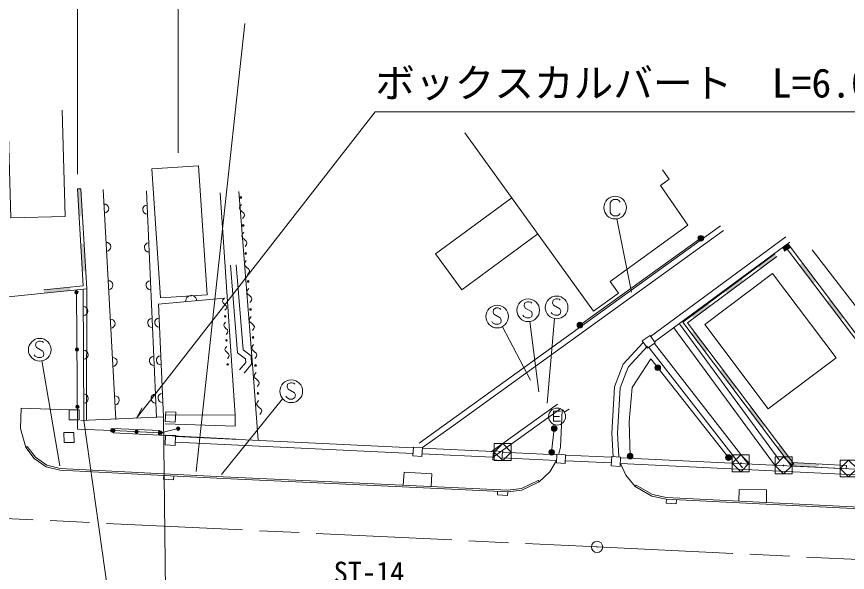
# Model space of a CAD drawing. Units: millimetres, scale not verified. Extents: x 40000 to 680000, y 20000 to 380000.
# Drawn here: x 310968 to 384284, y 269890 to 318954 of the extents above; entities that cross this region are included whole.
import ezdxf
from ezdxf.enums import TextEntityAlignment as Align

# ---------------------------------------------------------------- set-up
doc = ezdxf.new("R2010")
doc.units = ezdxf.units.MM
doc.header["$LTSCALE"] = 1000
doc.linetypes.add('CHAIN', pattern=[18.5, 12, -1.5, 3.5, -1.5])
for name, color, linetype, lineweight in [('M-BGD', 7, 'Continuous', 13), ('M-BMK', 2, 'CHAIN', 13), ('M-BMK-ROW', 30, 'Continuous', 13), ('M-BMK-SRVR', 3, 'Continuous', 13), ('M-STR-HTXT', 7, 'Continuous', 13), ('M-STR-STRC', 7, 'Continuous', 13)]:
    doc.layers.add(name, color=color, linetype=linetype, lineweight=lineweight)
doc.styles.add('ＭＳ ゴシック', font='')
doc.styles.get('ＭＳ ゴシック').set_extended_font_data('MS Gothic')

msp = doc.modelspace()

# ---------------------------------------------------------------- hatches: boundary and pattern name
at = {"layer": 'M-BGD'}
for points in [[(316780, 301336), (316638, 303763), (316339, 303745), (316481, 301319)], [(317063, 296482), (316922, 298909), (316622, 298892), (316764, 296465)], [(379074, 298823), (378566, 298520), (378719, 298262), (379227, 298565)], [(377867, 298012), (376401, 296924), (376580, 296683), (378046, 297772)], [(381510, 295599), (380292, 297211), (380053, 297030), (381271, 295418)], [(374935, 295835), (373469, 294747), (373647, 294506), (375113, 295595)], [(313399, 294534), (315703, 294764), (315673, 295063), (313369, 294832)], [(372003, 293658), (370536, 292570), (370715, 292329), (372181, 293418)], [(383946, 292375), (382728, 293987), (382488, 293806), (383706, 292194)], [(370501, 290994), (371761, 289323), (372001, 289503), (370741, 291175)], [(373021, 287651), (374281, 285980), (374521, 286161), (373261, 287832)], [(375542, 284309), (376802, 282638), (377041, 282818), (375781, 284489)], [(378062, 280966), (379322, 279295), (379561, 279476), (378301, 281147)], [(379322, 279295), (381756, 279165), (381772, 279465), (379338, 279595)]]:
    msp.add_hatch(color=256, dxfattribs=at).paths.add_polyline_path(points)

# ---------------------------------------------------------------- linework, layer by layer
for p, q in [((315262, 301310), (315002, 310699)), ((361889, 292957), (350519, 308700)), ((316639, 303762), (316339, 303745)), ((316839, 295179), (316339, 303745)), ((317155, 294909), (316639, 303762)), ((319719, 283390), (318601, 303702)), ((323303, 283560), (322422, 303584)), ((330264, 283767), (328926, 303383)), ((370211, 300540), (363339, 295577)), ((356961, 299780), (350265, 294840)), ((371354, 299383), (360675, 291718)), ((378856, 299524), (366917, 290715)), ((379212, 299041), (367273, 290232)), ((379074, 298822), (378566, 298520)), ((379228, 298564), (378719, 298262)), ((379074, 298822), (378835, 298641)), ((393451, 279299), (378835, 298641)), ((393690, 279479), (379074, 298822)), ((377867, 298012), (369752, 291987)), ((378046, 297771), (370174, 291926)), ((364086, 294543), (363339, 295577)), ((313369, 294832), (316839, 295179)), ((313399, 294533), (317155, 294909)), ((316906, 283309), (316842, 294886)), ((317155, 294909), (317140, 283346)), ((313399, 294533), (309649, 294150)), ((323469, 293578), (329300, 294088)), ((361889, 292957), (364086, 294543)), ((323918, 283619), (323479, 293601)), ((369466, 291844), (378329, 279744)), ((369752, 291987), (379322, 279294)), ((370174, 291926), (379562, 279475)), ((368982, 291489), (377845, 279390)), ((375038, 279131), (366792, 289724)), ((375511, 279499), (367266, 290093)), ((358706, 284753), (352862, 280542)), ((311366, 284398), (315592, 284230)), ((324099, 283813), (330264, 283767)), ((330264, 283767), (330268, 282802)), ((358998, 284347), (353154, 280136)), ((359301, 284043), (359727, 284305)), ((316638, 283294), (323918, 283619)), ((316906, 283309), (319414, 265321)), ((323918, 283619), (324154, 265507)), ((324080, 283017), (330268, 282802)), ((358362, 283651), (358872, 283651)), ((319500, 282207), (319519, 282607)), ((323598, 282211), (319510, 282407)), ((319519, 282607), (323608, 282411)), ((323589, 282011), (323608, 282411)), ((323685, 282206), (325234, 282580)), ((358182, 280490), (358409, 282587)), ((319500, 282207), (323589, 282011)), ((330306, 281658), (323589, 282011)), ((325024, 281879), (345970, 280872)), ((311779, 280923), (311899, 281013)), ((325000, 281379), (345946, 280373)), ((346793, 280850), (352994, 280560)), ((346770, 280351), (352971, 280060)), ((353817, 280502), (358636, 280263)), ((359459, 280235), (363450, 280053)), ((353792, 280003), (358611, 279764)), ((358018, 278770), (358611, 279764)), ((359436, 279736), (363427, 279554)), ((379322, 279294), (379562, 279475)), ((379338, 279594), (384206, 279335)), ((358018, 278770), (357069, 277870)), ((379322, 279294), (384190, 279035)), ((384190, 279035), (384206, 279335)), ((324836, 278407), (324817, 278064)), ((347554, 277482), (347624, 278576)), ((357005, 278006), (357069, 277870)), ((354321, 277013), (338788, 277746)), ((365559, 277464), (365633, 277594)), ((377140, 276066), (377158, 277180)), ((354305, 277014), (354280, 276670)), ((369201, 276298), (369177, 275942))]:
    msp.add_line(p, q, dxfattribs=at)
for points in [[(310184, 310566), (310443, 301177), (315262, 301310)], [(370211, 300540), (367777, 304033), (368561, 304615), (367965, 305418)], [(330586, 303513), (331808, 287849), (332287, 281566)], [(350265, 294840), (347930, 298005), (354658, 302970)], [(330804, 302373), (330669, 302206), (330633, 302047), (330696, 301897), (330858, 301755), (331020, 301614), (331083, 301464), (331047, 301305), (330912, 301137)], [(331020, 299901), (330885, 299734), (330850, 299575), (330913, 299424), (331074, 299283), (331236, 299141), (331299, 298991), (331263, 298832), (331129, 298665)], [(346485, 281311), (349237, 283275), (373072, 300472)], [(346776, 280904), (349529, 282868), (373364, 300066)], [(387647, 291610), (386855, 290999), (381180, 298352)], [(329850, 297010), (330473, 289285), (331174, 288755), (331189, 288432), (330652, 287786)], [(330348, 297050), (330954, 289549), (331662, 289013), (331698, 288261), (331036, 287466)], [(331237, 297429), (331102, 297261), (331066, 297102), (331129, 296952), (331291, 296810), (331453, 296669), (331516, 296519), (331480, 296360), (331345, 296192)], [(331453, 294956), (331319, 294789), (331283, 294630), (331346, 294479), (331507, 294338), (331669, 294196), (331732, 294046), (331696, 293887), (331562, 293720)], [(319412, 282429), (316351, 282530), (316247, 294614)], [(329353, 293027), (329474, 293166), (329510, 293300), (329461, 293431), (329327, 293557), (329193, 293683), (329144, 293814), (329179, 293949), (329300, 294088)], [(329460, 290904), (329581, 291043), (329617, 291178), (329568, 291309), (329434, 291435), (329300, 291561), (329251, 291691), (329286, 291826), (329407, 291965)], [(331670, 292484), (331535, 292316), (331499, 292157), (331562, 292007), (331724, 291866), (331886, 291724), (331949, 291574), (331913, 291415), (331778, 291247)], [(329567, 288782), (329688, 288921), (329724, 289056), (329675, 289186), (329541, 289312), (329407, 289439), (329357, 289569), (329393, 289704), (329514, 289843)], [(331886, 290011), (331752, 289844), (331716, 289685), (331779, 289535), (331941, 289393), (332102, 289252), (332165, 289101), (332129, 288942), (331995, 288775)], [(366269, 290190), (364492, 288275), (363729, 286274), (363499, 282189), (363622, 280097)], [(366636, 289850), (364925, 288006), (364223, 286168), (364000, 282189), (364122, 280126)], [(373787, 280023), (366926, 288746), (365290, 286219), (365026, 283206), (365113, 280152)], [(332103, 287539), (331968, 287371), (331932, 287212), (331995, 287062), (332157, 286921), (332319, 286779), (332382, 286629), (332346, 286470), (332211, 286302)], [(332319, 285066), (332185, 284899), (332149, 284740), (332212, 284590), (332374, 284448), (332535, 284307), (332598, 284156), (332563, 283998), (332428, 283830)], [(311366, 284398), (311317, 282578), (311779, 280923)], [(358962, 284131), (358362, 284131), (358362, 283231), (358962, 283231)], [(359119, 284215), (358964, 280941), (358825, 280350)], [(338788, 277746), (329221, 278185), (323957, 278451), (314791, 278901), (313576, 279223), (312520, 279943), (311779, 280923)], [(357005, 278006), (355522, 277306), (354315, 277163), (338795, 277895), (329229, 278335), (323964, 278601), (314814, 279050), (313639, 279362), (312625, 280053), (311899, 281013)], [(365559, 277464), (364737, 278467), (364252, 279505)], [(364252, 279505), (408813, 277345), (414832, 277029), (420829, 276650), (430901, 275969)], [(364276, 280004), (408839, 277845), (414864, 277528), (420863, 277149), (430935, 276468)], [(347624, 278576), (345161, 278733), (345089, 277598)], [(324817, 278064), (323942, 278111), (323961, 278451)], [(357069, 277870), (355564, 277160), (354321, 277013)], [(396291, 274980), (388966, 275312), (383002, 275623), (368305, 276357), (367030, 276627), (365559, 277464)], [(396298, 275130), (388974, 275461), (383010, 275773), (368325, 276506), (367084, 276769), (365633, 277594)], [(377158, 277180), (374735, 277220), (374718, 276187)], [(354280, 276670), (353394, 276733), (353417, 277055)], [(369177, 275942), (368298, 276000), (368322, 276356)]]:
    msp.add_lwpolyline(points, dxfattribs=at)
for points in [[(327773, 294394), (323658, 294121), (322900, 305520), (327016, 305794)], [(371707, 291765), (377684, 296269), (383282, 288841), (377306, 284337)], [(367325, 290164), (366868, 290807), (366179, 290317), (366635, 289675)], [(315593, 283346), (315592, 284230), (316488, 284230), (316488, 283347)], [(325005, 284025), (324126, 284069), (324083, 283209), (324962, 283165)], [(316040, 281365), (316022, 282248), (315145, 282230), (315164, 281347)], [(324961, 281103), (324065, 281144), (324105, 282016), (325001, 281976)], [(345941, 280166), (345993, 280956), (346776, 280904), (346724, 280115)], [(352994, 279826), (353048, 280627), (353833, 280575), (353780, 279774)], [(359371, 279507), (358599, 279554), (358647, 280322), (359419, 280275)], [(364221, 279243), (364275, 280061), (363496, 280112), (363443, 279294)]]:
    msp.add_lwpolyline(points, close=True, dxfattribs=at)
for centre, radius in [((330750, 302992), 74.5), ((330750, 302992), 49.6), ((330750, 302992), 24.8), ((330750, 302992), 2.5), ((330966, 300519), 74.5), ((330966, 300519), 49.6), ((330966, 300519), 24.8), ((330966, 300519), 2.5), ((371354, 299383), 250), ((371354, 299383), 220), ((371354, 299383), 190), ((371354, 299383), 160), ((371354, 299383), 130), ((371354, 299383), 100), ((371354, 299383), 70), ((371354, 299383), 40), ((371354, 299383), 10), ((331183, 298047), 74.5), ((331183, 298047), 49.6), ((331183, 298047), 24.8), ((331183, 298047), 2.5), ((331399, 295574), 74.5), ((331399, 295574), 49.6), ((331399, 295574), 24.8), ((331399, 295574), 2.5), ((316247, 294614), 150), ((316247, 294614), 132), ((316247, 294614), 114), ((316247, 294614), 96), ((316247, 294614), 78), ((316247, 294614), 60), ((316247, 294614), 42), ((316247, 294614), 24), ((316247, 294614), 6), ((329380, 292496), 63.8), ((329380, 292496), 42.5), ((331616, 293102), 74.5), ((331616, 293102), 49.6), ((331616, 293102), 24.8), ((331616, 293102), 2.5), ((329380, 292496), 21.3), ((329380, 292496), 2.1), ((360675, 291718), 250), ((360675, 291718), 220), ((360675, 291718), 190), ((360675, 291718), 160), ((360675, 291718), 130), ((360675, 291718), 100), ((360675, 291718), 70), ((360675, 291718), 40), ((360675, 291718), 10), ((329487, 290374), 63.7), ((329487, 290374), 42.5), ((329487, 290374), 21.2), ((329487, 290374), 2.1), ((331832, 290629), 74.5), ((331832, 290629), 49.6), ((331832, 290629), 24.8), ((331832, 290629), 2.5), ((316291, 289565), 150), ((316291, 289565), 132), ((316291, 289565), 114), ((316291, 289565), 96), ((316291, 289565), 78), ((316291, 289565), 60), ((316291, 289565), 42), ((316291, 289565), 24), ((316291, 289565), 6), ((329594, 288251), 63.8), ((329594, 288251), 42.5), ((329594, 288251), 21.3), ((329594, 288251), 2.1), ((332049, 288157), 74.5), ((332049, 288157), 49.6), ((332049, 288157), 24.8), ((332049, 288157), 2.5), ((367547, 287958), 250), ((367547, 287958), 220), ((367547, 287958), 190), ((367547, 287958), 160), ((367547, 287958), 130), ((367547, 287958), 100), ((367547, 287958), 70), ((367547, 287958), 40), ((367547, 287958), 10), ((332265, 285684), 74.5), ((332265, 285684), 49.6), ((332265, 285684), 24.8), ((332265, 285684), 2.5), ((316334, 284516), 150), ((316334, 284516), 132), ((316334, 284516), 114), ((316334, 284516), 96), ((316334, 284516), 78), ((316334, 284516), 60), ((316334, 284516), 42), ((316334, 284516), 24), ((316334, 284516), 6), ((358662, 283651), 750), ((319412, 282429), 150), ((319412, 282429), 132), ((319412, 282429), 114), ((319412, 282429), 96), ((319412, 282429), 78), ((319412, 282429), 60), ((319510, 282407), 150), ((319412, 282429), 42), ((319510, 282407), 132), ((319412, 282429), 24), ((319510, 282407), 114), ((319412, 282429), 6), ((319510, 282407), 96), ((319510, 282407), 78), ((319510, 282407), 60), ((319510, 282407), 42), ((319510, 282407), 24), ((319510, 282407), 6), ((321554, 282309), 150), ((321554, 282309), 132), ((321554, 282309), 114), ((321554, 282309), 96), ((321554, 282309), 78), ((321554, 282309), 60), ((321554, 282309), 42), ((321554, 282309), 24), ((321554, 282309), 6), ((323598, 282211), 150), ((323598, 282211), 132), ((323598, 282211), 114), ((323598, 282211), 96), ((323598, 282211), 78), ((323685, 282206), 150), ((323598, 282211), 60), ((323685, 282206), 132), ((323685, 282206), 114), ((323685, 282206), 96), ((323685, 282206), 78), ((325234, 282580), 150), ((325234, 282580), 132), ((325234, 282580), 114), ((325234, 282580), 96), ((325234, 282580), 78), ((325234, 282580), 60), ((325234, 282580), 42), ((325234, 282580), 24), ((325234, 282580), 6), ((358409, 282587), 250), ((358409, 282587), 220), ((358409, 282587), 190), ((358409, 282587), 160), ((358409, 282587), 130), ((358409, 282587), 100), ((358409, 282587), 70), ((358409, 282587), 40), ((358409, 282587), 10), ((323598, 282211), 42), ((323598, 282211), 24), ((323598, 282211), 6), ((323685, 282206), 60), ((323685, 282206), 42), ((323685, 282206), 24), ((323685, 282206), 6), ((358182, 280490), 250), ((358182, 280490), 220), ((358182, 280490), 190), ((358182, 280490), 160), ((358182, 280490), 130), ((358182, 280490), 100), ((358182, 280490), 70), ((358182, 280490), 40), ((358182, 280490), 10), ((365113, 280152), 250), ((365113, 280152), 220), ((365113, 280152), 190), ((365113, 280152), 160), ((365113, 280152), 130), ((365113, 280152), 100), ((365113, 280152), 70), ((365113, 280152), 40), ((365113, 280152), 10), ((373787, 280023), 250), ((373787, 280023), 220), ((373787, 280023), 190), ((373787, 280023), 160), ((373787, 280023), 130), ((373787, 280023), 100), ((373787, 280023), 70), ((373787, 280023), 40), ((373787, 280023), 10)]:
    msp.add_circle(centre, radius, dxfattribs=at)
for centre, radius, start, end in [((318694, 302009), 400, 273.14939, 93.14939), ((322495, 301915), 400, 92.52072, 272.52072), ((318881, 298624), 400, 273.14939, 93.14939), ((322642, 298578), 400, 92.52072, 272.52072), ((319067, 295239), 400, 273.14939, 93.14939), ((322789, 295241), 400, 92.52072, 272.52072), ((326384, 293833), 500, 4.99153, 184.99153), ((316853, 292957), 400, 270.31574, 90.31574), ((319253, 291853), 400, 273.14939, 93.14939), ((322936, 291903), 400, 92.52072, 272.52072), ((323552, 291937), 400, 92.52072, 272.52072), ((316874, 289098), 400, 270.31574, 90.31574), ((319439, 288468), 400, 273.14939, 93.14939), ((323083, 288566), 400, 92.52072, 272.52072), ((323698, 288610), 400, 92.52072, 272.52072), ((316896, 285239), 400, 270.31574, 90.31574), ((319626, 285083), 400, 273.14939, 93.14939), ((323230, 285229), 400, 92.52072, 272.52072), ((323845, 285283), 400, 92.52072, 272.52072)]:
    msp.add_arc(centre, radius, start, end, dxfattribs=at)
at = {"layer": 'M-BMK'}
for p, q in [((300434, 275105), (362191, 272134)), ((362191, 272134), (406847, 269985))]:
    msp.add_line(p, q, dxfattribs=at)
at = {"layer": 'M-BMK-ROW'}
for points in [[(353868, 281264), (354618, 281264), (354618, 279764), (353118, 279764), (353118, 281264)], [(353868, 281264), (353118, 280514), (353868, 279764), (354618, 280514)], [(374876, 280273), (375626, 280273), (375626, 278773), (374126, 278773), (374126, 280273)], [(374876, 280273), (374126, 279523), (374876, 278773), (375626, 279523)], [(378658, 280082), (379408, 280082), (379408, 278582), (377908, 278582), (377908, 280082)], [(378658, 280082), (377908, 279332), (378658, 278582), (379408, 279332)], [(384392, 279811), (385142, 279811), (385142, 278311), (383642, 278311), (383642, 279811)], [(384392, 279811), (383642, 279061), (384392, 278311), (385142, 279061)]]:
    msp.add_lwpolyline(points, close=True, dxfattribs=at)
for centre in [(353868, 280514), (374876, 279523), (378658, 279332)]:
    msp.add_circle(centre, 30, dxfattribs=at)
at = {"layer": 'M-BMK-SRVR'}
for radius in [500, 20]:
    msp.add_circle((362191, 272134), radius, dxfattribs=at)
at = {"layer": 'M-STR-HTXT'}
for p, q in [((316351, 305037), (316351, 331918)), ((325234, 306942), (325234, 331918)), ((321556, 283514), (342623, 310540)), ((342623, 310540), (407415, 310540)), ((321556, 283514), (322039, 284405))]:
    msp.add_line(p, q, dxfattribs=at)
at = {"layer": 'M-STR-STRC'}
for p, q in [((331122, 318336), (326817, 278790)), ((365236, 294621), (363937, 301098)), ((357065, 285819), (356251, 292038)), ((357789, 284816), (358442, 292299)), ((356323, 286864), (353859, 291570)), ((314783, 279303), (313203, 288581)), ((329060, 278541), (334435, 285204))]:
    msp.add_line(p, q, dxfattribs=at)
for points in [[(364234, 302568), (364154, 302688), (363994, 302808), (363634, 302808), (363474, 302688), (363354, 302528), (363354, 301648), (363474, 301488), (363634, 301368), (363994, 301368), (364154, 301448), (364234, 301568)], [(358947, 293922), (358867, 294002), (358707, 294042), (358547, 294042), (358307, 293922), (358267, 293682), (358347, 293482), (358907, 293162), (358987, 292962), (358947, 292722), (358747, 292602), (358467, 292602), (358227, 292722), (358147, 292842)], [(356438, 293669), (356358, 293749), (356198, 293789), (356038, 293789), (355798, 293669), (355758, 293429), (355838, 293229), (356398, 292909), (356478, 292709), (356438, 292469), (356238, 292349), (355958, 292349), (355718, 292469), (355638, 292589)], [(353694, 293112), (353614, 293192), (353454, 293232), (353294, 293232), (353054, 293112), (353014, 292872), (353094, 292672), (353654, 292352), (353734, 292152), (353694, 291912), (353494, 291792), (353214, 291792), (352974, 291912), (352894, 292032)], [(313328, 290184), (313248, 290264), (313088, 290304), (312928, 290304), (312688, 290184), (312648, 289944), (312728, 289744), (313288, 289424), (313368, 289224), (313328, 288984), (313128, 288864), (312848, 288864), (312608, 288984), (312528, 289104)], [(335527, 286515), (335447, 286595), (335287, 286635), (335127, 286635), (334887, 286515), (334847, 286275), (334927, 286075), (335487, 285755), (335567, 285555), (335527, 285315), (335327, 285195), (335047, 285195), (334807, 285315), (334727, 285435)]]:
    msp.add_lwpolyline(points, dxfattribs=at)
for centre in [(363794, 302088), (356118, 293029), (358627, 293282), (353374, 292472), (313008, 289544), (335207, 285875)]:
    msp.add_circle(centre, 1000, dxfattribs=at)

# ---------------------------------------------------------------- texts
at = {"layer": 'M-BMK-SRVR', "style": 'ＭＳ ゴシック'}
msp.add_text('ST-14', height=1833, dxfattribs=at).set_placement((338950, 268449), align=Align.BOTTOM_LEFT)
at = {"layer": 'M-STR-HTXT', "style": 'ＭＳ ゴシック'}
msp.add_text('ボックスカルバート\u3000L=6.0 H=2.9 W=3.6', height=2566, dxfattribs=at).set_placement((342623, 311040), align=Align.BOTTOM_LEFT)

doc.saveas('drawing.dxf')
